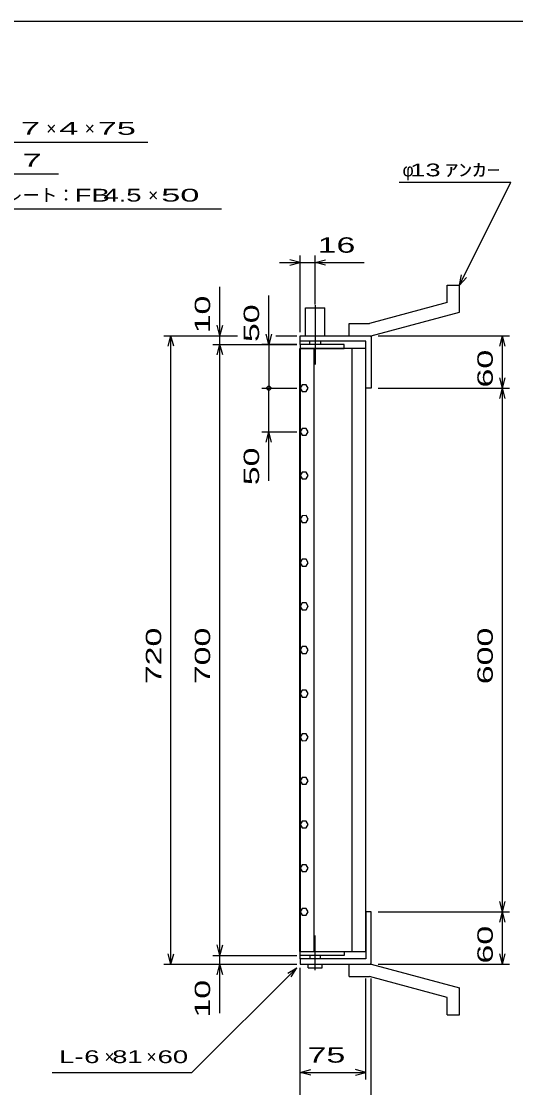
# Model space of a CAD drawing. Units: millimetres, scale not verified. Extents: x -1456 to 1385, y -1026 to 843.
# Drawn here: x -482 to 83, y -379 to 843 of the extents above; entities that cross this region are included whole.
import ezdxf
from ezdxf.enums import TextEntityAlignment as Align

# ---------------------------------------------------------------- set-up
doc = ezdxf.new("R2010")
doc.units = ezdxf.units.MM
doc.header["$LTSCALE"] = 8
doc.linetypes.add('LONG_DASHED_DOTTED', pattern=[15.25, 12, -1.5, 0.25, -1.5])
for name, color, linetype, lineweight in [('0_2', 150, 'Continuous', 25), ('16', 3, 'Continuous', 25), ('19', 6, 'Continuous', 25), ('22', 4, 'Continuous', 25)]:
    doc.layers.add(name, color=color, linetype=linetype, lineweight=lineweight)
doc.styles.add('ベクトル', font='')
doc.styles.get('ベクトル').set_extended_font_data('ベクトル')

msp = doc.modelspace()

# ---------------------------------------------------------------- linework, layer by layer
at = {"layer": '0_2'}
msp.add_line((-1383.2, 842.8), (1384.8, 842.8), dxfattribs=at)
at = {"layer": '16'}
for p, q in [((-163.7, -223), (-163.7, 468)), ((-163.7, 468), (-163, 468)), ((-113, 472.5), (-163, 472.5)), ((-163, 472.5), (-163, 468)), ((-163, 468), (-113, 468)), ((-163, 468), (-163, -223)), ((-88, 468), (-163, 468)), ((-147.5, 468), (-147.5, -223)), ((-113, 468), (-113, 472.5)), ((-103.5, -223), (-103.5, 468)), ((-88, -223), (-88, 468)), ((-160.781, 426.379), (-163, 422.465)), ((-163, 422.465), (-160.719, 418.585)), ((-156.281, 426.415), (-160.781, 426.379)), ((-160.719, 418.585), (-156.219, 418.621)), ((-154, 422.5), (-156.281, 426.415)), ((-156.219, 418.621), (-154, 422.535)), ((-160.781, 376.379), (-163, 372.465)), ((-163, 372.465), (-160.719, 368.585)), ((-156.281, 376.415), (-160.781, 376.379)), ((-160.719, 368.585), (-156.219, 368.621)), ((-154, 372.5), (-156.281, 376.415)), ((-156.219, 368.621), (-154, 372.535)), ((-160.781, 326.379), (-163, 322.465)), ((-163, 322.465), (-160.719, 318.585)), ((-156.281, 326.415), (-160.781, 326.379)), ((-160.719, 318.585), (-156.219, 318.621)), ((-154, 322.5), (-156.281, 326.415)), ((-156.219, 318.621), (-154, 322.535)), ((-160.781, 276.379), (-163, 272.465)), ((-163, 272.465), (-160.719, 268.585)), ((-156.281, 276.415), (-160.781, 276.379)), ((-154, 272.5), (-156.281, 276.415)), ((-156.219, 268.621), (-154, 272.535)), ((-160.719, 268.585), (-156.219, 268.621)), ((-160.781, 226.379), (-163, 222.465)), ((-163, 222.465), (-160.719, 218.585)), ((-156.281, 226.415), (-160.781, 226.379)), ((-154, 222.5), (-156.281, 226.415)), ((-156.219, 218.621), (-154, 222.535)), ((-160.719, 218.585), (-156.219, 218.621)), ((-160.781, 176.379), (-163, 172.465)), ((-163, 172.465), (-160.719, 168.585)), ((-156.281, 176.415), (-160.781, 176.379)), ((-154, 172.5), (-156.281, 176.415)), ((-156.219, 168.621), (-154, 172.535)), ((-160.719, 168.585), (-156.219, 168.621)), ((-160.781, 126.379), (-163, 122.465)), ((-163, 122.465), (-160.719, 118.585)), ((-156.281, 126.415), (-160.781, 126.379)), ((-154, 122.5), (-156.281, 126.415)), ((-156.219, 118.621), (-154, 122.535)), ((-160.719, 118.585), (-156.219, 118.621)), ((-160.781, 76.379), (-163, 72.465)), ((-156.281, 76.415), (-160.781, 76.379)), ((-154, 72.5), (-156.281, 76.415)), ((-163, 72.465), (-160.719, 68.585)), ((-160.719, 68.585), (-156.219, 68.621)), ((-156.219, 68.621), (-154, 72.535)), ((-160.781, 26.379), (-163, 22.465)), ((-156.281, 26.415), (-160.781, 26.379)), ((-154, 22.5), (-156.281, 26.415)), ((-163, 22.465), (-160.719, 18.585)), ((-160.719, 18.585), (-156.219, 18.621)), ((-156.219, 18.621), (-154, 22.535)), ((-160.781, -23.621), (-163, -27.535)), ((-156.281, -23.585), (-160.781, -23.621)), ((-154, -27.5), (-156.281, -23.585)), ((-163, -27.535), (-160.719, -31.415)), ((-160.719, -31.415), (-156.219, -31.379)), ((-156.219, -31.379), (-154, -27.465)), ((-160.781, -73.621), (-163, -77.535)), ((-163, -77.535), (-160.719, -81.415)), ((-156.281, -73.585), (-160.781, -73.621)), ((-160.719, -81.415), (-156.219, -81.379)), ((-154, -77.5), (-156.281, -73.585)), ((-156.219, -81.379), (-154, -77.465)), ((-160.781, -123.621), (-163, -127.535)), ((-163, -127.535), (-160.719, -131.415)), ((-156.281, -123.585), (-160.781, -123.621)), ((-160.719, -131.415), (-156.219, -131.379)), ((-154, -127.5), (-156.281, -123.585)), ((-156.219, -131.379), (-154, -127.465)), ((-160.781, -173.621), (-163, -177.535)), ((-163, -177.535), (-160.719, -181.415)), ((-156.281, -173.585), (-160.781, -173.621)), ((-160.719, -181.415), (-156.219, -181.379)), ((-154, -177.5), (-156.281, -173.585)), ((-156.219, -181.379), (-154, -177.465)), ((-163, -223), (-163.7, -223)), ((-163, -223), (-113, -223)), ((-163, -227.5), (-163, -223)), ((-163, -223), (-88, -223)), ((-113, -227.5), (-163, -227.5)), ((-113, -223), (-113, -227.5))]:
    msp.add_line(p, q, dxfattribs=at)
at = {"layer": '19'}
for p, q in [((5, 540.5), (19, 540.5)), ((5, 520.5), (5, 540.5)), ((19, 509.5), (19, 540.5)), ((-157, 482.5), (-157, 514.5)), ((-157, 514.5), (-135, 514.5)), ((-135, 482.5), (-135, 514.5)), ((5, 520.5), (-84, 496.5)), ((-82, 482.5), (19, 509.5)), ((-107, 496.5), (-84, 496.5)), ((-107, 482.5), (-107, 496.5)), ((-163, 472.5), (-163, 482.5)), ((-163, 476.5), (-163, 482.5)), ((-163, 482.5), (-83, 482.5)), ((-88, 476.5), (-163, 476.5)), ((-152, 472.5), (-152, 476.5)), ((-140, 476.5), (-140, 472.5)), ((-107, 482.5), (-82, 482.5)), ((-88, 422.5), (-88, 476.5)), ((-83, 482.5), (-82, 481.5)), ((-82, 481.5), (-82, 422.5)), ((-82, 422.5), (-88, 422.5)), ((-82, -177.5), (-88, -177.5)), ((-88, -177.5), (-88, -231.5)), ((-82, -236.5), (-82, -177.5)), ((-163, -231.5), (-163, -221.5)), ((-163, -231.5), (-163, -237.5)), ((-88, -231.5), (-163, -231.5)), ((-152, -227.5), (-152, -231.5)), ((-140, -231.5), (-140, -227.5)), ((-163, -237.5), (-83, -237.5)), ((-154, -241.5), (-154, -237.5)), ((-154, -241.5), (-138, -241.5)), ((-138, -241.5), (-138, -237.5)), ((-107, -237.5), (-82, -237.5)), ((-107, -251.5), (-107, -237.5)), ((-83, -237.5), (-82, -236.5)), ((-82, -237.5), (19, -264.5)), ((-107, -251.5), (-84, -251.5)), ((5, -275.5), (-84, -251.5)), ((19, -295.5), (19, -264.5)), ((5, -295.5), (5, -275.5)), ((5, -295.5), (19, -295.5))]:
    msp.add_line(p, q, dxfattribs=at)
at = {"layer": '19', "linetype": 'LONG_DASHED_DOTTED'}
for p, q in [((-146, 517.5), (-146, 449.5)), ((-146, -244.5), (-146, -204.5))]:
    msp.add_line(p, q, dxfattribs=at)
at = {"layer": '22'}
for p, q in [((-705.65, 704.5), (-337.65, 704.5)), ((-651.65, 668), (-439.65, 668)), ((-50, 658.5), (78, 658.5)), ((19, 540.5), (78, 658.5)), ((-589, 628), (-253, 628)), ((-163, 486.5), (-163, 574.5)), ((-146, 518.496), (-146, 574.5)), ((-187, 566.5), (-163, 566.5)), ((-163, 566.5), (-175, 569.7)), ((-175, 563.3), (-163, 566.5)), ((-163, 566.5), (-146, 566.5)), ((-146, 566.5), (-134, 569.7)), ((-134, 563.3), (-146, 566.5)), ((-146, 566.5), (-90, 566.5)), ((19, 540.5), (21.4, 552.18)), ((-255, 482.5), (-255, 538.5)), ((19, 540.5), (27, 549.3)), ((-199, 472.5), (-199, 528.5)), ((-255, 482.5), (-258.2, 494.5)), ((-255, 482.5), (-251.8, 494.5)), ((-319, 482.5), (-235, 482.5)), ((-314.2, 470.5), (-311, 482.5)), ((-307.8, 470.5), (-311, 482.5)), ((-311, -237.5), (-311, 482.5)), ((-263, 482.5), (-235, 482.5)), ((-255, 472.5), (-255, 482.5)), ((-199, 472.5), (-202.2, 484.5)), ((-195.8, 484.5), (-199, 472.5)), ((-191, 482.5), (-167, 482.5)), ((-191, 482.5), (-167, 482.5)), ((-74, 482.5), (76.4, 482.5)), ((65.2, 470.5), (68.4, 482.5)), ((71.6, 470.5), (68.4, 482.5)), ((68.4, 422.5), (68.4, 482.5)), ((-263, 472.5), (-167, 472.5)), ((-258.2, 460.5), (-255, 472.5)), ((-251.8, 460.5), (-255, 472.5)), ((-255, -227.5), (-255, 472.5)), ((-167, 472.5), (-207, 472.5)), ((-199, 472.5), (-199, 422.5)), ((68.4, 422.5), (65.2, 434.5)), ((68.4, 422.5), (71.6, 434.5)), ((-207, 422.5), (-167, 422.5)), ((-199, 372.5), (-199, 422.5)), ((-74, 422.5), (76.4, 422.5)), ((65.2, 410.5), (68.4, 422.5)), ((71.6, 410.5), (68.4, 422.5)), ((68.4, -177.5), (68.4, 422.5)), ((-207, 372.5), (-167, 372.5)), ((-202.2, 360.5), (-199, 372.5)), ((-195.8, 360.5), (-199, 372.5)), ((-199, 316.5), (-199, 372.5)), ((68.4, -177.5), (65.2, -165.5)), ((68.4, -177.5), (71.6, -165.5)), ((-74, -177.5), (76.4, -177.5)), ((65.2, -189.5), (68.4, -177.5)), ((71.6, -189.5), (68.4, -177.5)), ((68.4, -237.5), (68.4, -177.5)), ((-255, -227.5), (-258.2, -215.5)), ((-255, -227.5), (-251.8, -215.5)), ((-311, -237.5), (-314.2, -225.5)), ((-311, -237.5), (-307.8, -225.5)), ((-263, -227.5), (-167, -227.5)), ((-255, -237.5), (-255, -227.5)), ((68.4, -237.5), (65.2, -225.5)), ((68.4, -237.5), (71.6, -225.5)), ((-319, -237.5), (-167, -237.5)), ((-287, -361.5), (-167, -241.5)), ((-263, -237.5), (-167, -237.5)), ((-258.2, -249.5), (-255, -237.5)), ((-251.8, -249.5), (-255, -237.5)), ((-255, -293.5), (-255, -237.5)), ((-177.4, -247.9), (-167, -241.5)), ((-173.4, -251.9), (-167, -241.5)), ((-163, -369.5), (-163, -241.5)), ((-163, -425.5), (-163, -241.5)), ((-74, -237.5), (76.4, -237.5)), ((-88, -369.5), (-88, -253.7)), ((-82, -425.5), (-82, -253.7)), ((-447, -361.5), (-287, -361.5)), ((-163, -361.5), (-151, -358.3)), ((-151, -364.7), (-163, -361.5)), ((-163, -361.5), (-88, -361.5)), ((-88, -361.5), (-100, -358.3)), ((-100, -364.7), (-88, -361.5))]:
    msp.add_line(p, q, dxfattribs=at)
msp.add_circle((-199, 422.5), 2.4, dxfattribs=at)

# ---------------------------------------------------------------- texts
at = {"layer": '22', "color": 2, "style": 'ベクトル'}
for s, height, width, p in [(' 7 ', 14.66, 2, (-493.65, 720.1)), (' 4 ', 14.66, 2, (-449.65, 720.1)), (' 75 ', 14.66, 2, (-405.65, 720.1)), (' 7 ', 14.66, 2, (-491.65, 683.684)), (' 13 ', 14.66, 1.6, (-46, 672.5)), ('ｱﾝｶｰ', 14.66, 1.6, (2, 672.5)), ('FB', 14.66, 1.6, (-421, 643.6)), (' 4.5 ', 14.66, 1.6, (-397, 643.6)), (' 50 ', 14.66, 2, (-333, 643.6)), (' 16 ', 17.6, 1.65, (-154, 586.5)), ('L-', 14.66, 1.6, (-439, -343.5)), (' 6 ', 14.66, 1.6, (-419, -343.5)), (' 81 ', 14.66, 1.6, (-387, -343.5)), (' 60 ', 14.66, 1.6, (-335, -343.5)), (' 75 ', 17.6, 1.65, (-165.5, -341.5))]:
    msp.add_text(s, height=height, dxfattribs=dict(at, width=width)).set_placement(p, align=Align.MIDDLE_LEFT)
for s, p in [('×', (-453.65, 720.1)), ('×', (-409.65, 720.1)), ('φ', (-46, 672.5)), ('エンドプレート：', (-581, 643.6)), ('×', (-337, 643.6)), ('×', (-387, -343.5)), ('×', (-339, -343.5))]:
    msp.add_text(s, height=14.66, dxfattribs=at).set_placement(p, align=Align.MIDDLE_LEFT)
at = {"layer": '22', "color": 2, "style": 'ベクトル', "width": 1.65}
for s, p in [(' 10 ', (-275, 474.5)), (' 50 ', (-219, 464.5)), (' 60 ', (48.4, 412.5)), (' 50 ', (-219, 300.5)), (' 720 ', (-331, 72.5)), (' 700 ', (-275, 72.5)), (' 600 ', (48.4, 72.5)), (' 60 ', (48.4, -247.5)), (' 10 ', (-275, -309.5))]:
    msp.add_text(s, height=17.6, rotation=90, dxfattribs=at).set_placement(p, align=Align.MIDDLE_LEFT)

doc.saveas('drawing.dxf')
